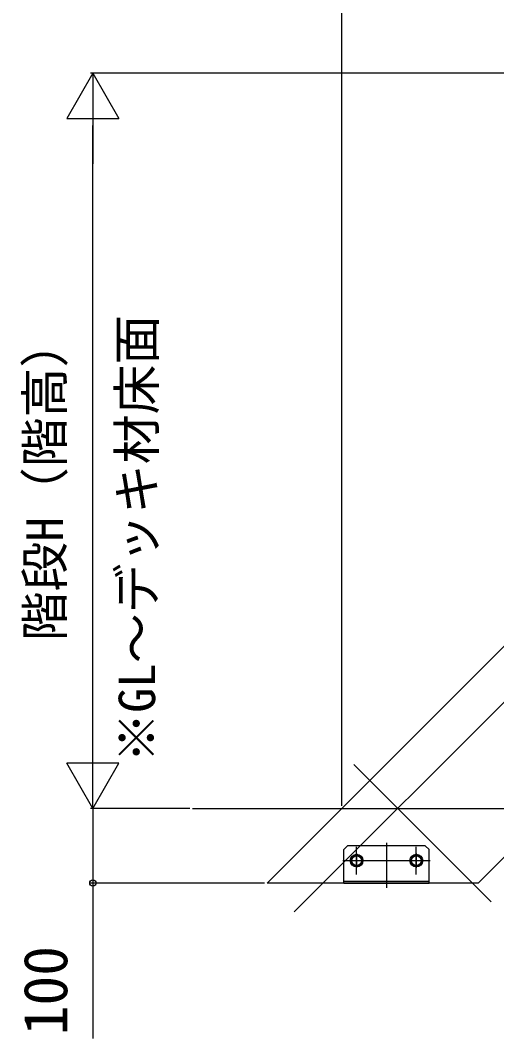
# Model space of a CAD drawing. Units: millimetres, scale not verified. Extents: x -1050 to 1050, y -1565 to 1555.
# Drawn here: x 130.6 to 322, y -1224.1 to -814.8 of the extents above; entities that cross this region are included whole.
import ezdxf
from ezdxf.enums import TextEntityAlignment as Align

# ---------------------------------------------------------------- set-up
doc = ezdxf.new("R2010")
doc.units = ezdxf.units.MM
doc.header["$LTSCALE"] = 8
for name, color, linetype in [('0-2_YKK_11', 7, 'Continuous'), ('0-4_YKK_12', 2, 'Continuous'), ('0-5_YKK_13', 4, 'Continuous'), ('0-6_YKK_D', 6, 'Continuous')]:
    doc.layers.add(name, color=color, linetype=linetype)
doc.styles.add('ＭＳ ゴシック', font='')
doc.styles.get('ＭＳ ゴシック').set_extended_font_data('MS Gothic')

msp = doc.modelspace()

# ---------------------------------------------------------------- linework, layer by layer
at = {"layer": '0-2_YKK_11'}
msp.add_lwpolyline([(582.193, -875.01), (582.193, -893.863), (344.548, -1131.508), (314.549, -1161.507), (229.696, -1161.507), (259.696, -1131.507), (559.693, -831.51)], dxfattribs=at)
at = {"layer": '0-4_YKK_12'}
for p, q in [((583.693, -830.01), (240.584, -1173.119)), ((264.582, -1113.893), (319.737, -1169.047)), ((199.696, -1131.507), (649.066, -1131.51)), ((265.696, -1149.657), (265.696, -1155.357)), ((289.696, -1149.657), (289.696, -1155.357)), ((262.846, -1152.507), (292.546, -1152.507))]:
    msp.add_line(p, q, dxfattribs=at)
at = {"layer": '0-5_YKK_13'}
for p, q in [((277.696, -1145.324), (277.696, -1163.452)), ((262.096, -1146.51), (260.596, -1148.01)), ((260.596, -1161.51), (260.596, -1148.01)), ((293.296, -1146.51), (262.096, -1146.51)), ((265.696, -1158.06), (265.696, -1146.96)), ((289.696, -1158.06), (289.696, -1146.96)), ((293.296, -1146.51), (294.796, -1148.01)), ((294.796, -1161.51), (294.796, -1148.01)), ((260.146, -1152.51), (271.246, -1152.51)), ((263.746, -1151.384), (265.696, -1150.258)), ((263.746, -1153.636), (263.746, -1151.384)), ((265.696, -1154.761), (263.746, -1153.636)), ((265.696, -1150.258), (267.646, -1151.384)), ((284.146, -1152.51), (295.246, -1152.51)), ((287.746, -1151.384), (289.696, -1150.258)), ((287.746, -1153.636), (287.746, -1151.384)), ((289.696, -1154.761), (287.746, -1153.636)), ((291.646, -1153.636), (289.696, -1154.761)), ((294.796, -1160.91), (260.596, -1160.91)), ((260.596, -1161.51), (294.796, -1161.51))]:
    msp.add_line(p, q, dxfattribs=at)
for points in [[(267.646, -1151.384), (267.646, -1153.636), (265.696, -1154.761)], [(289.696, -1150.258), (291.646, -1151.384), (291.646, -1153.636)]]:
    msp.add_lwpolyline(points, dxfattribs=at)
for centre, radius in [((265.696, -1152.51), 2.55), ((289.696, -1152.51), 2.55), ((265.696, -1152.51), 2.31), ((265.696, -1152.51), 1.95), ((289.696, -1152.51), 2.31), ((289.696, -1152.51), 1.95)]:
    msp.add_circle(centre, radius, dxfattribs=at)
at = {"layer": '0-6_YKK_D'}
for p, q in [((259.696, -1130.507), (259.696, -795.01)), ((159.696, -836.01), (149.196, -854.196)), ((609.843, -836.01), (158.696, -836.01)), ((159.696, -836.01), (170.196, -854.196)), ((159.696, -836.01), (159.696, -872.383)), ((149.196, -854.196), (170.196, -854.196)), ((159.696, -1110.507), (159.696, -857.01)), ((159.696, -1131.507), (159.696, -1095.134)), ((159.696, -1131.507), (149.196, -1113.32)), ((170.196, -1113.32), (149.196, -1113.32)), ((159.696, -1131.507), (170.196, -1113.32)), ((198.696, -1131.507), (158.696, -1131.507)), ((198.696, -1131.507), (158.696, -1131.507)), ((228.696, -1161.507), (158.696, -1161.507))]:
    msp.add_line(p, q, dxfattribs=at)
msp.add_lwpolyline([(159.696, -1131.507), (159.696, -1161.507), (159.696, -1224.061)], dxfattribs=at)
msp.add_circle((159.696, -1161.507), 1.275, dxfattribs=at)

# ---------------------------------------------------------------- texts
at = {"layer": '0-6_YKK_D', "style": 'ＭＳ ゴシック'}
for s, height, p in [('※GL～デッキ材床面', 14.66, (189.128, -1113.076)), ('階段H（階高）', 14.66, (152.083, -1064.326)), ('100', 17.6, (154.696, -1222.743))]:
    msp.add_text(s, height=height, rotation=90, dxfattribs=at).set_placement(p, align=Align.BOTTOM_LEFT)

doc.saveas('drawing.dxf')
